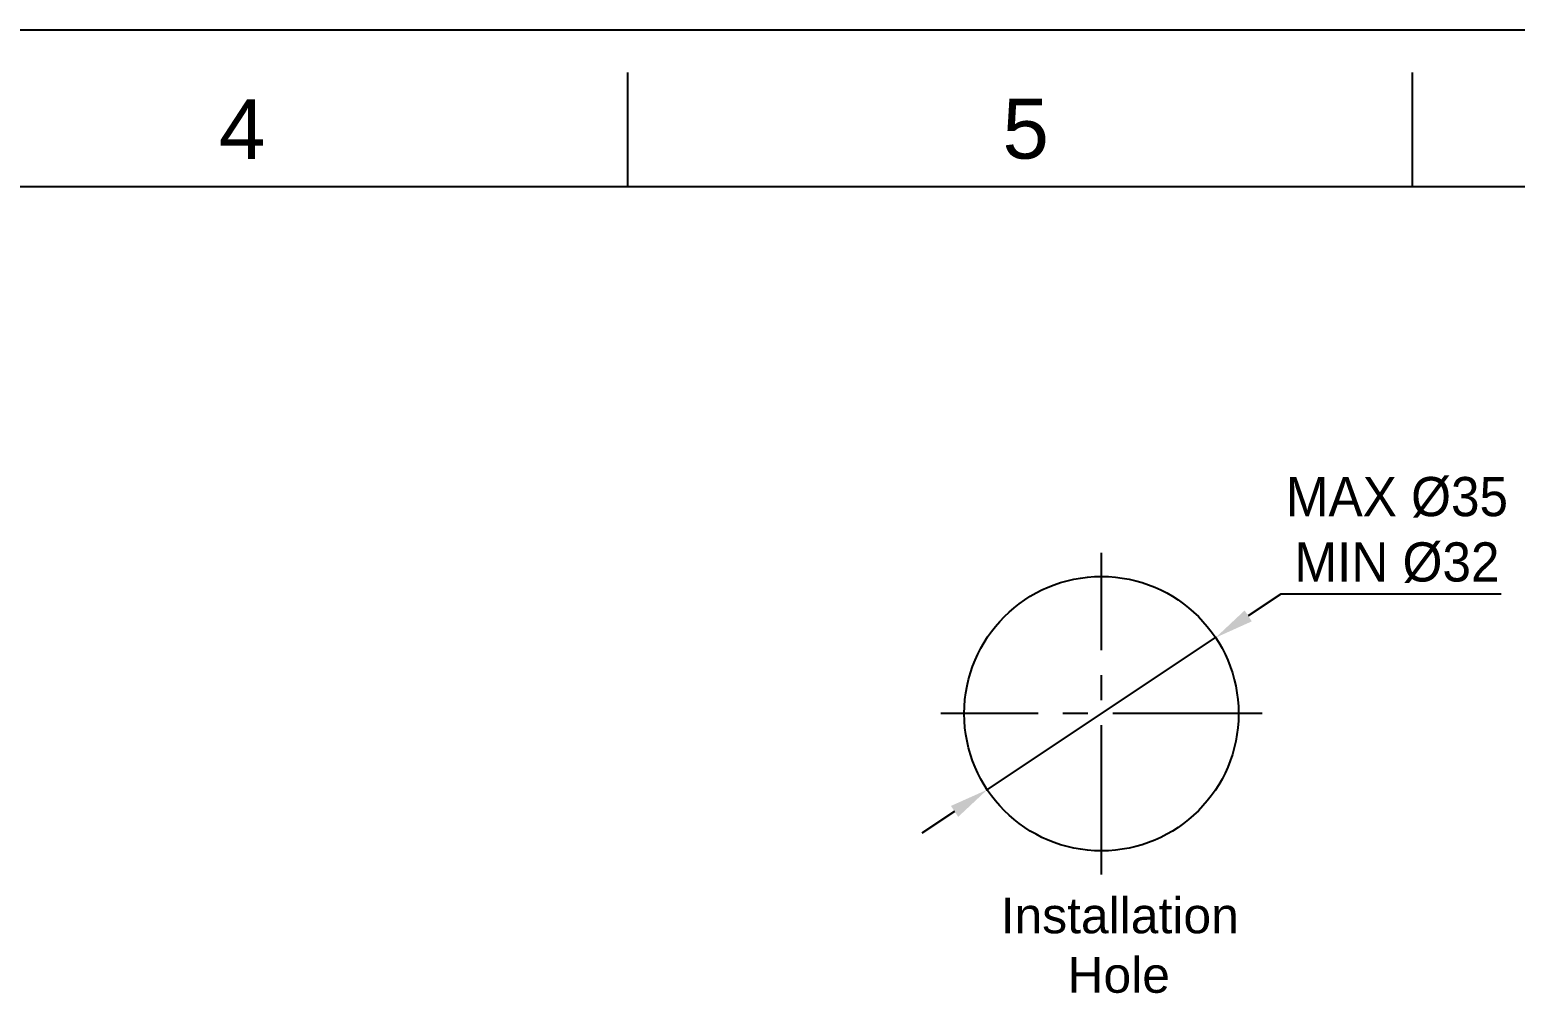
# Model space of a CAD drawing. Extents: x 10274 to 11115, y -16168 to -15573.
# Drawn here: x 10618.7 to 10808.2, y -15696.1 to -15573.3 of the extents above; entities that cross this region are included whole.
import ezdxf

# ---------------------------------------------------------------- set-up
doc = ezdxf.new("R2010")
doc.units = 0
doc.header["$MEASUREMENT"] = 0
doc.linetypes.add('CENTER2', pattern=[28.575, 19.05, -3.175, 3.175, -3.175])
doc.layers.get('0').update_dxf_attribs({"linetype": 'CONTINUOUS'})
doc.layers.add('CENTER', color=1, linetype='CENTER2')
doc.layers.add('FORM', color=7, linetype='CONTINUOUS')
doc.layers.add('DIM_', color=3, linetype='CONTINUOUS', lineweight=9)
doc.styles.get("Standard").update_dxf_attribs({"font": 'arial.ttf'})
doc.dimstyles.new('사본 STANDARD', dxfattribs={"dimscale": 0, "dimtxt": 5, "dimasz": 5, "dimexe": 1.25, "dimexo": 0.625, "dimtad": 3, "dimtoh": 1, "dimdsep": 46, "dimtxsty": 'Standard', "dimcen": 2.5, "dimclrd": 3, "dimclre": 3, "dimclrt": 4, "dimadec": 0, "dimazin": 0, "dimtfac": 1, "dimtmove": 0, "dimatfit": 3, "dimfxl": 1, "dimtolj": 1, "dimtzin": 0, "dimarcsym": 0})

# ---------------------------------------------------------------- blocks, each defined once
blk = doc.blocks.new('*D129')
at = {"layer": 'DIM_', "color": 3, "lineweight": -2, "transparency": 16777216}
for p, q in [((10778.3, -15645.26), (10774.14, -15648.03)), ((10806.42, -15645.26), (10778.3, -15645.26)), ((10740.84, -15670.19), (10769.98, -15650.8)), ((10736.68, -15672.96), (10732.51, -15675.73))]:
    blk.add_line(p, q, dxfattribs=at)
at = {"layer": 'DIM_', "color": 3, "transparency": 16777216}
for points in [[(10773.68, -15647.33), (10774.6, -15648.72), (10769.98, -15650.8)], [(10736.21, -15672.26), (10737.14, -15673.65), (10740.84, -15670.19)]]:
    blk.add_solid(points, dxfattribs=at)
at = {"layer": 'DIM_', "color": 4, "transparency": 16777216, "insert": (10793.11, -15637.07), "char_height": 5, "attachment_point": 5}
blk.add_mtext('\\A1;{\\fMS PGothic|b0|i0|c129|p34;MAX %%C35\\PMIN %%C32}', dxfattribs=at)

msp = doc.modelspace()

# ---------------------------------------------------------------- linework, layer by layer
msp.add_circle((10755.408, -15660.491), 17.5)
at = {"layer": 'CENTER'}
for p, q in [((10755.408, -15680.991), (10755.408, -15639.991)), ((10775.908, -15660.491), (10734.908, -15660.491))]:
    msp.add_line(p, q, dxfattribs=at)
at = {"layer": 'FORM', "color": 7, "linetype": 'Continuous'}
for p, q in [((10274.49, -15573.275), (11115.49, -15573.275)), ((10694.991, -15593.299), (10694.991, -15578.746)), ((10795.11, -15593.299), (10795.11, -15578.746)), ((11095.467, -15593.299), (10294.514, -15593.299))]:
    msp.add_line(p, q, dxfattribs=at)

# ---------------------------------------------------------------- texts
at = {"layer": 'DIM_', "color": 4, "insert": (10743.174, -15683.949), "char_height": 4.55, "attachment_point": 1}
msp.add_mtext_dynamic_manual_height_columns('\\pi-0.61765;Installation \\P\\pi7.91127;Hole', width=28.12245, gutter_width=12.5, heights=[0], dxfattribs=at)
at = {"layer": 'FORM', "color": 7, "linetype": 'Continuous', "char_height": 7.633, "attachment_point": 5}
for s, insert in [('4', (10645.784, -15585.953)), ('5', (10745.749, -15585.953))]:
    msp.add_mtext_dynamic_manual_height_columns(s, width=50.05954, gutter_width=12.515, heights=[0], dxfattribs=dict(at, insert=insert))

# ---------------------------------------------------------------- dimensions: what is measured, and where the dimension line sits
at = {"layer": 'DIM_', "color": 3}
dim = msp.add_diameter_dim_2p(p1=(10740.839, -15670.186), p2=(10769.976, -15650.795), text='{\\fMS PGothic|b0|i0|c129|p34;MAX %%C35\\PMIN %%C32}', dimstyle='사본 STANDARD', override={"dimscale": 1, "dimgap": 1.5}, dxfattribs=at)
dim.commit()
dim.dimension.update_dxf_attribs({"geometry": '*D129', "text_midpoint": (10793.111, -15637.074)})

doc.saveas('drawing.dxf')
